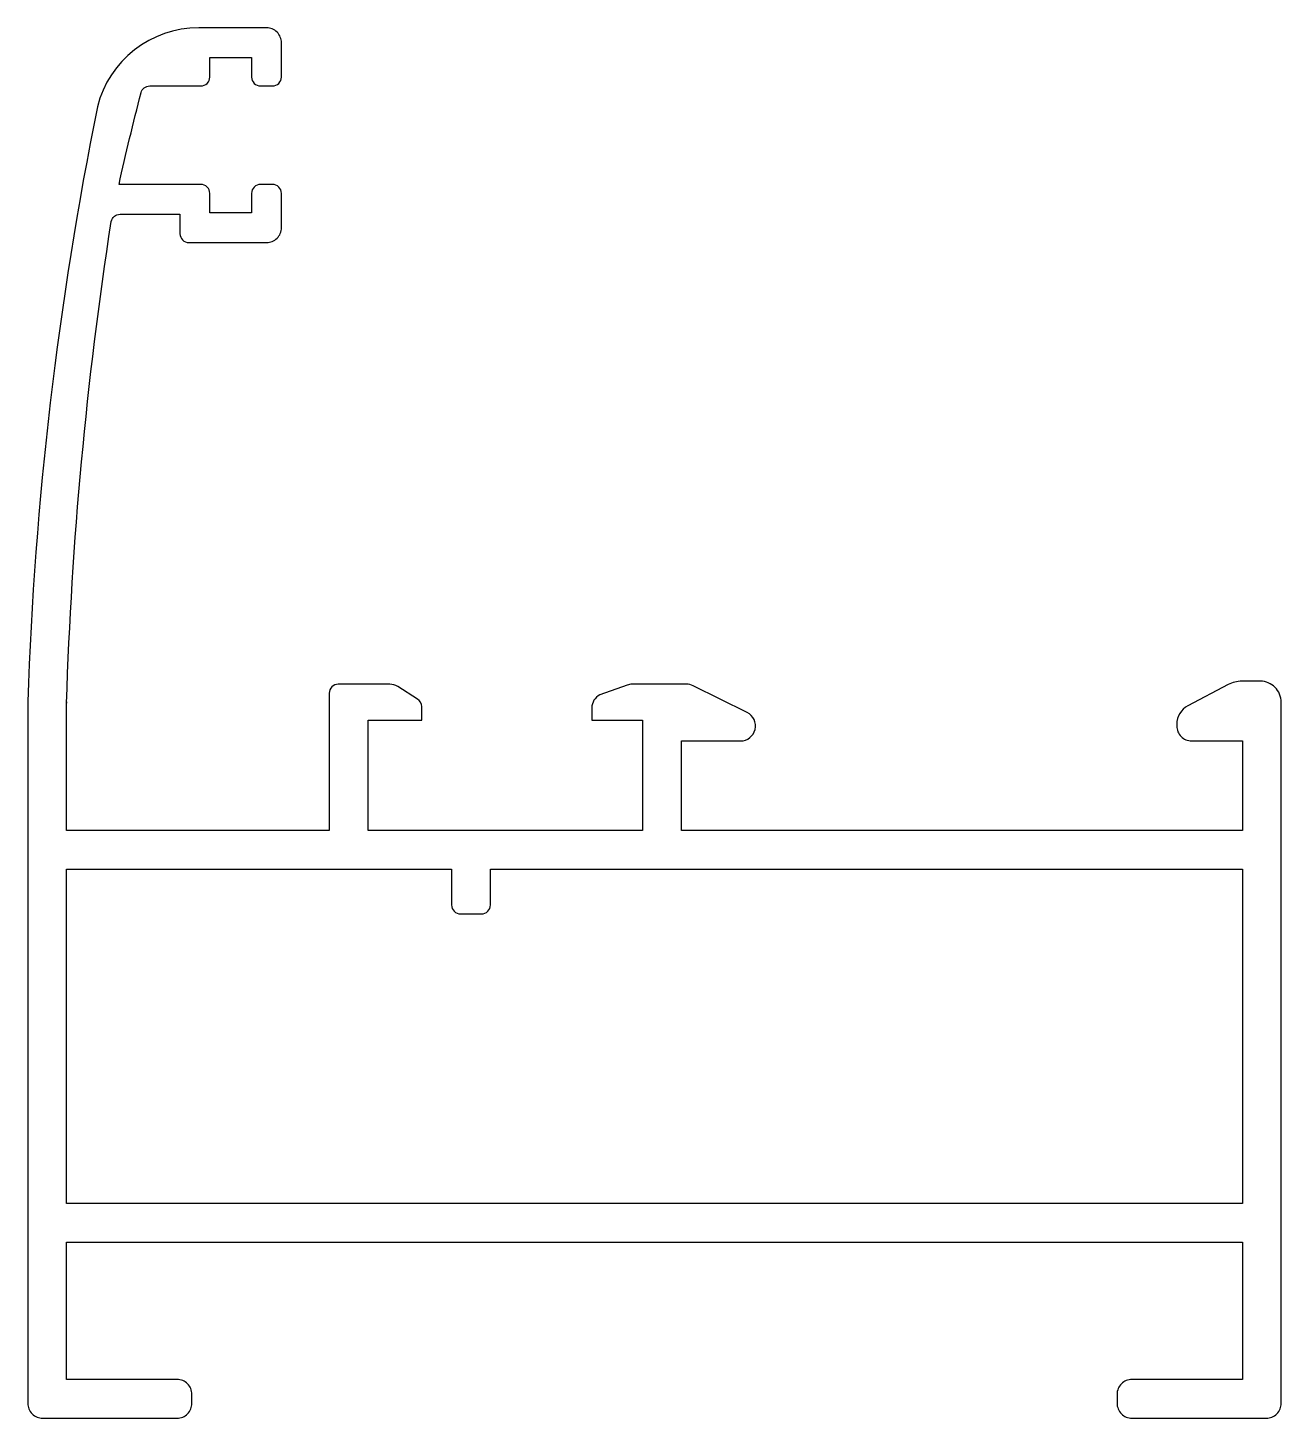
# Model space of a CAD drawing. Extents: x 150 to 192, y 192.4 to 239.
import ezdxf

# ---------------------------------------------------------------- set-up
doc = ezdxf.new("R2010")
doc.units = 0
doc.layers.get('0').update_dxf_attribs({"linetype": 'CONTINUOUS'})

msp = doc.modelspace()

# ---------------------------------------------------------------- linework, layer by layer
for points in [[(151.284, 216.362, -0.030351), (152.781, 232.512, -0.356858), (153.075, 232.753), (155.085, 232.753), (155.085, 232.103, 0.414214), (155.385, 231.803), (157.985, 231.803, 0.414214), (158.485, 232.303), (158.485, 233.453, 0.414214), (158.185, 233.753), (157.785, 233.753, 0.414214), (157.485, 233.453), (157.485, 232.803), (156.085, 232.803), (156.085, 233.453, 0.414214), (155.785, 233.753), (153.043, 233.753, -0.010048), (153.782, 236.829, -0.341071), (154.072, 237.053), (155.785, 237.053, 0.414214), (156.085, 237.353), (156.085, 238.003), (157.485, 238.003), (157.485, 237.353, 0.414214), (157.785, 237.053), (158.185, 237.053, 0.414214), (158.485, 237.353), (158.485, 238.503, 0.414214), (157.985, 239.003), (155.713, 239.003, 0.343968), (152.318, 236.354, 0.041486), (149.985, 216.416), (149.985, 192.903, 0.414214), (150.485, 192.403), (154.985, 192.403, 0.414214), (155.485, 192.903), (155.485, 193.203, 0.414214), (154.985, 193.703), (151.285, 193.703), (151.285, 198.303), (190.685, 198.303), (190.685, 193.703), (186.985, 193.703, 0.414214), (186.485, 193.203), (186.485, 192.903, 0.414214), (186.985, 192.403), (191.485, 192.403, 0.414214), (191.985, 192.903), (191.985, 216.403, 0.414214), (191.285, 217.103), (190.67, 217.103, 0.121594), (190.205, 216.988), (188.86, 216.281, 0.278588), (188.485, 215.661), (188.485, 215.603, 0.414214), (188.985, 215.103), (190.685, 215.103), (190.685, 212.103), (171.885, 212.103), (171.885, 215.103), (173.87, 215.103, 0.792742), (174.092, 216.051), (172.278, 216.951, 0.115609), (172.056, 217.003), (170.237, 217.003, 0.085871), (170.069, 216.974), (169.154, 216.647, 0.279558), (168.885, 216.204), (168.885, 215.803), (170.585, 215.803), (170.585, 212.103), (161.385, 212.103), (161.385, 215.803), (163.185, 215.803), (163.185, 216.251, 0.257108), (163.046, 216.505), (162.382, 216.925, 0.141985), (162.114, 217.003), (160.385, 217.003, 0.414214), (160.085, 216.703), (160.085, 212.103), (151.285, 212.103), (151.285, 216.416)], [(165.185, 209.303, 0.414214), (165.485, 209.603), (165.485, 210.803), (190.685, 210.803), (190.685, 199.603), (151.285, 199.603), (151.285, 210.803), (164.185, 210.803), (164.185, 209.603, 0.414214), (164.485, 209.303)]]:
    msp.add_lwpolyline(points, format="xyb", close=True)

doc.saveas('drawing.dxf')
